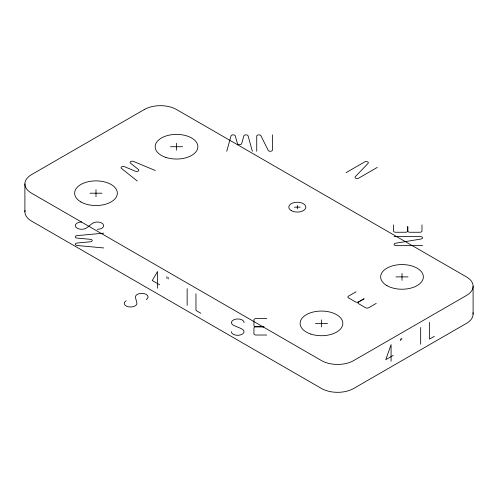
<?xml version="1.0" encoding="UTF-8"?>
<svg xmlns="http://www.w3.org/2000/svg" width="498" height="498" viewBox="0 0 498 498"><rect width="100%" height="100%" fill="white"/><g stroke="black" fill="none" stroke-linecap="round" stroke-linejoin="round"><path stroke-width="0.75" d="M226.746 151.274L231.016 135.898A2.16 1.251 0 0 1 233.151 134.846A2.16 1.251 0 0 1 235.286 135.898L237.422 143.586A2.16 1.251 0 0 0 239.557 144.638A2.16 1.251 0 0 0 241.692 143.586L243.827 135.898A2.16 1.251 0 0 1 245.962 134.846A2.16 1.251 0 0 1 248.097 135.898L252.374 151.274M346.085 172.644L364.71 161.894A2.141 1.239 0 0 1 367.499 161.8A2.141 1.239 0 0 1 368.066 163.381L355.311 176.678A2.135 1.233 0 0 0 355.858 178.272A2.135 1.233 0 0 0 358.672 178.166L377.291 167.415M356.07 291.772L348.519 296.136A2.135 1.233 0 0 0 348.519 297.879L355.535 301.925A2.135 1.233 0 0 0 358.554 301.925L364.119 298.75L358.616 301.962A2.135 1.233 0 0 0 358.616 303.705L365.632 307.758A2.135 1.233 0 0 0 368.651 307.758L376.202 303.4M393.215 355.398L385.801 359.674L391.079 344.56L391.079 361.28M434.312 336.343L429.5 339.126L429.5 322.399M103.721 233.164L77.097 235.629A2.16 1.251 0 0 0 75.273 236.861A2.16 1.251 0 0 0 77.097 238.094L90.412 239.326A2.16 1.251 0 0 1 92.23 240.559A2.16 1.251 0 0 1 90.412 241.791L77.097 243.024A2.16 1.251 0 0 0 75.273 244.257A2.16 1.251 0 0 0 77.097 245.489L103.721 247.954M170.484 146.717L182.561 146.717M89.957 193.205L102.034 193.205M294.467 207.156L300.163 207.156M394.099 236.606L420.43 236.606A2.141 1.239 0 0 1 422.516 237.677A2.141 1.239 0 0 1 420.984 239.028L395.68 243.223A2.135 1.233 0 0 0 394.117 244.574A2.135 1.233 0 0 0 396.234 245.645L422.565 245.645M395.966 276.894L408.043 276.894M266.747 318.583L256.072 318.583A2.135 1.233 0 0 0 253.936 319.816L253.936 325.543A2.135 1.233 0 0 0 256.072 326.775L263.896 326.806L256.072 326.775A2.135 1.233 0 0 0 253.936 328.064L253.936 333.791A2.135 1.233 0 0 0 256.072 335.023L266.747 335.023M315.439 323.389L327.516 323.389M155.376 170.553L133.526 161.427A2.16 1.251 0 0 0 130.731 161.557A2.16 1.251 0 0 0 130.507 163.17L138.413 169.476A2.16 1.251 0 0 1 138.189 171.094A2.16 1.251 0 0 1 135.394 171.219L124.469 166.656A2.16 1.251 0 0 0 121.674 166.786A2.16 1.251 0 0 0 121.45 168.399L137.261 181.017M159.677 284.806L152.27 280.53L157.542 271.503L157.542 288.224M200.781 313.211L195.963 310.428L195.963 293.708M473.1 286.194L473.1 314.089M421.993 224.859L421.993 231.022A2.135 1.233 0 0 1 419.858 232.255L409.935 232.255A2.135 1.233 0 0 1 407.8 231.022L407.756 226.503L407.706 231.022A2.135 1.233 0 0 1 405.571 232.255L395.655 232.255A2.135 1.233 0 0 1 393.52 231.022L393.52 224.859M420.679 327.491L420.679 344.218M402.004 273.408L402.004 280.38M401.712 338.192L401.712 339.841M400.442 338.926L400.442 340.57M321.478 319.903L321.478 326.875M297.318 205.512L297.318 208.799M272.394 134.84L272.394 150.047A2.135 1.233 0 0 1 270.539 151.268A2.135 1.233 0 0 1 268.192 150.365L260.933 135.755A2.141 1.239 0 0 0 258.593 134.871A2.141 1.239 0 0 0 256.731 136.072L256.731 151.28M187.148 288.616L187.148 305.336M176.522 143.231L176.522 150.203M168.175 277.411L168.175 279.061M166.911 276.683L166.911 278.326M95.996 189.719L95.996 196.698M24.9 183.911L24.9 211.806M472.976 312.719A22.777 13.147 0 0 1 466.427 323.389L353.686 388.477A22.777 13.147 0 0 1 321.478 388.477L31.573 221.106A22.777 13.147 0 0 1 25.025 210.436M244.138 322.617A6.362 3.673 0 0 0 234.714 319.392A6.362 3.673 0 0 0 234.353 325.717L241.113 328.562A6.362 3.673 0 0 1 240.752 334.88A6.362 3.673 0 0 1 231.327 331.656M97.328 229.348A6.362 3.673 0 0 0 102.912 223.907A6.362 3.673 0 0 0 91.962 223.702L87.038 227.605A6.362 3.673 0 0 1 76.088 227.393A6.362 3.673 0 0 1 81.672 221.952M146.238 299.597A6.362 3.673 0 0 0 143.517 293.471A6.362 3.673 0 0 0 135.524 297.792L136.819 302.56A6.362 3.673 0 0 1 128.826 306.886A6.362 3.673 0 0 1 126.106 300.761M144.314 109.523L31.573 174.611A22.777 13.147 0 0 0 31.573 193.205L321.478 360.583A22.777 13.147 0 0 0 353.686 360.583L466.427 295.495A22.777 13.147 0 0 0 466.427 276.894L176.522 109.523A22.777 13.147 0 0 0 144.314 109.523M291.28 210.642A8.541 4.93 0 0 0 305.567 208.432A8.541 4.93 0 0 0 295.109 202.393A8.541 4.93 0 0 0 291.28 210.642M310.802 334.065A21.352 12.326 0 0 0 342.829 323.389A21.352 12.326 0 0 0 310.802 312.713A21.352 12.326 0 0 0 310.802 334.065M386.909 285.615A21.352 12.326 0 0 0 422.634 280.088A21.352 12.326 0 0 0 396.476 264.986A21.352 12.326 0 0 0 386.909 285.615M80.894 201.927A21.352 12.326 0 0 0 116.619 196.399A21.352 12.326 0 0 0 90.468 181.297A21.352 12.326 0 0 0 80.894 201.927M165.846 157.393A21.352 12.326 0 0 0 197.88 146.717A21.352 12.326 0 0 0 165.846 136.041A21.352 12.326 0 0 0 165.846 157.393"/></g></svg>
